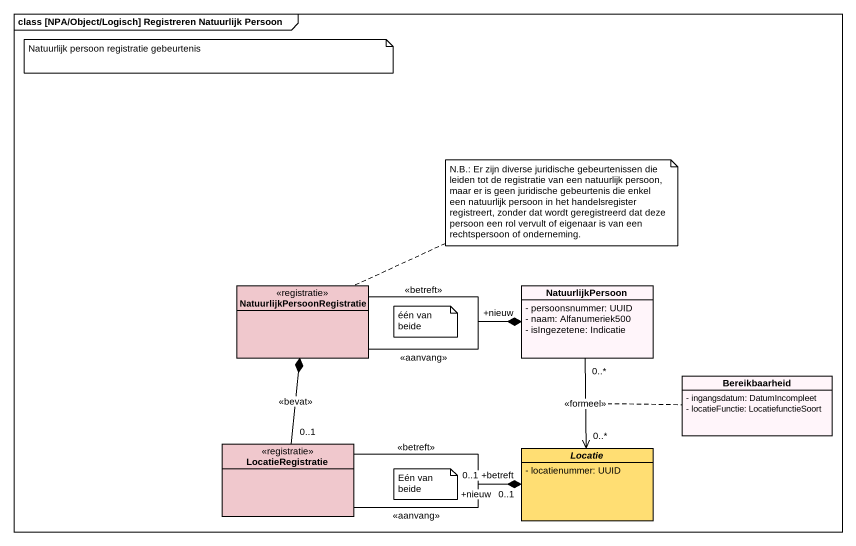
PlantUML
@startuml
mainframe class [NPA/Object/Logisch] Registreren Natuurlijk Persoon
hide circle
hide empty members
skinparam classAttributeIconSize 0
class NatuurlijkPersoonRegistratie <<registratie>> #F0C8CD
class NatuurlijkPersoon #FFF5FA {
  - persoonsnummer: UUID
  - naam: Alfanumeriek500
  - isIngezetene: Indicatie
}
class Bereikbaarheid #FFF5FA {
  - ingangsdatum: DatumIncompleet
  - locatieFunctie: LocatiefunctieSoort
}
class LocatieRegistratie <<registratie>> #F0C8CD
abstract class Locatie #FFDE73 {
  - locatienummer: UUID
}
NatuurlijkPersoonRegistratie -right-* NatuurlijkPersoon : <<betreft>>
NatuurlijkPersoonRegistratie -right-* "+nieuw" NatuurlijkPersoon : <<aanvang>>
NatuurlijkPersoon "0..*" --> "0..*" Locatie : <<formeel>>
(NatuurlijkPersoon, Locatie) .. Bereikbaarheid
LocatieRegistratie "0..1" -up-* NatuurlijkPersoonRegistratie : <<bevat>>
LocatieRegistratie -right-* "+betreft\n0..1" Locatie : <<betreft>>
LocatieRegistratie -right-* "+nieuw\n0..1" Locatie : <<aanvang>>
note as N1
  Natuurlijk persoon registratie gebeurtenis
end note
note right of NatuurlijkPersoonRegistratie : N.B.: Er zijn diverse juridische gebeurtenissen die leiden tot de registratie van een natuurlijk persoon, maar er is geen juridische gebeurtenis die enkel een natuurlijk persoon in het handelsregister registreert, zonder dat wordt geregistreerd dat deze persoon een rol vervult of eigenaar is van een rechtspersoon of onderneming.
note as N3
  één van beide
end note
note as N4
  Eén van beide
end note
@enduml
